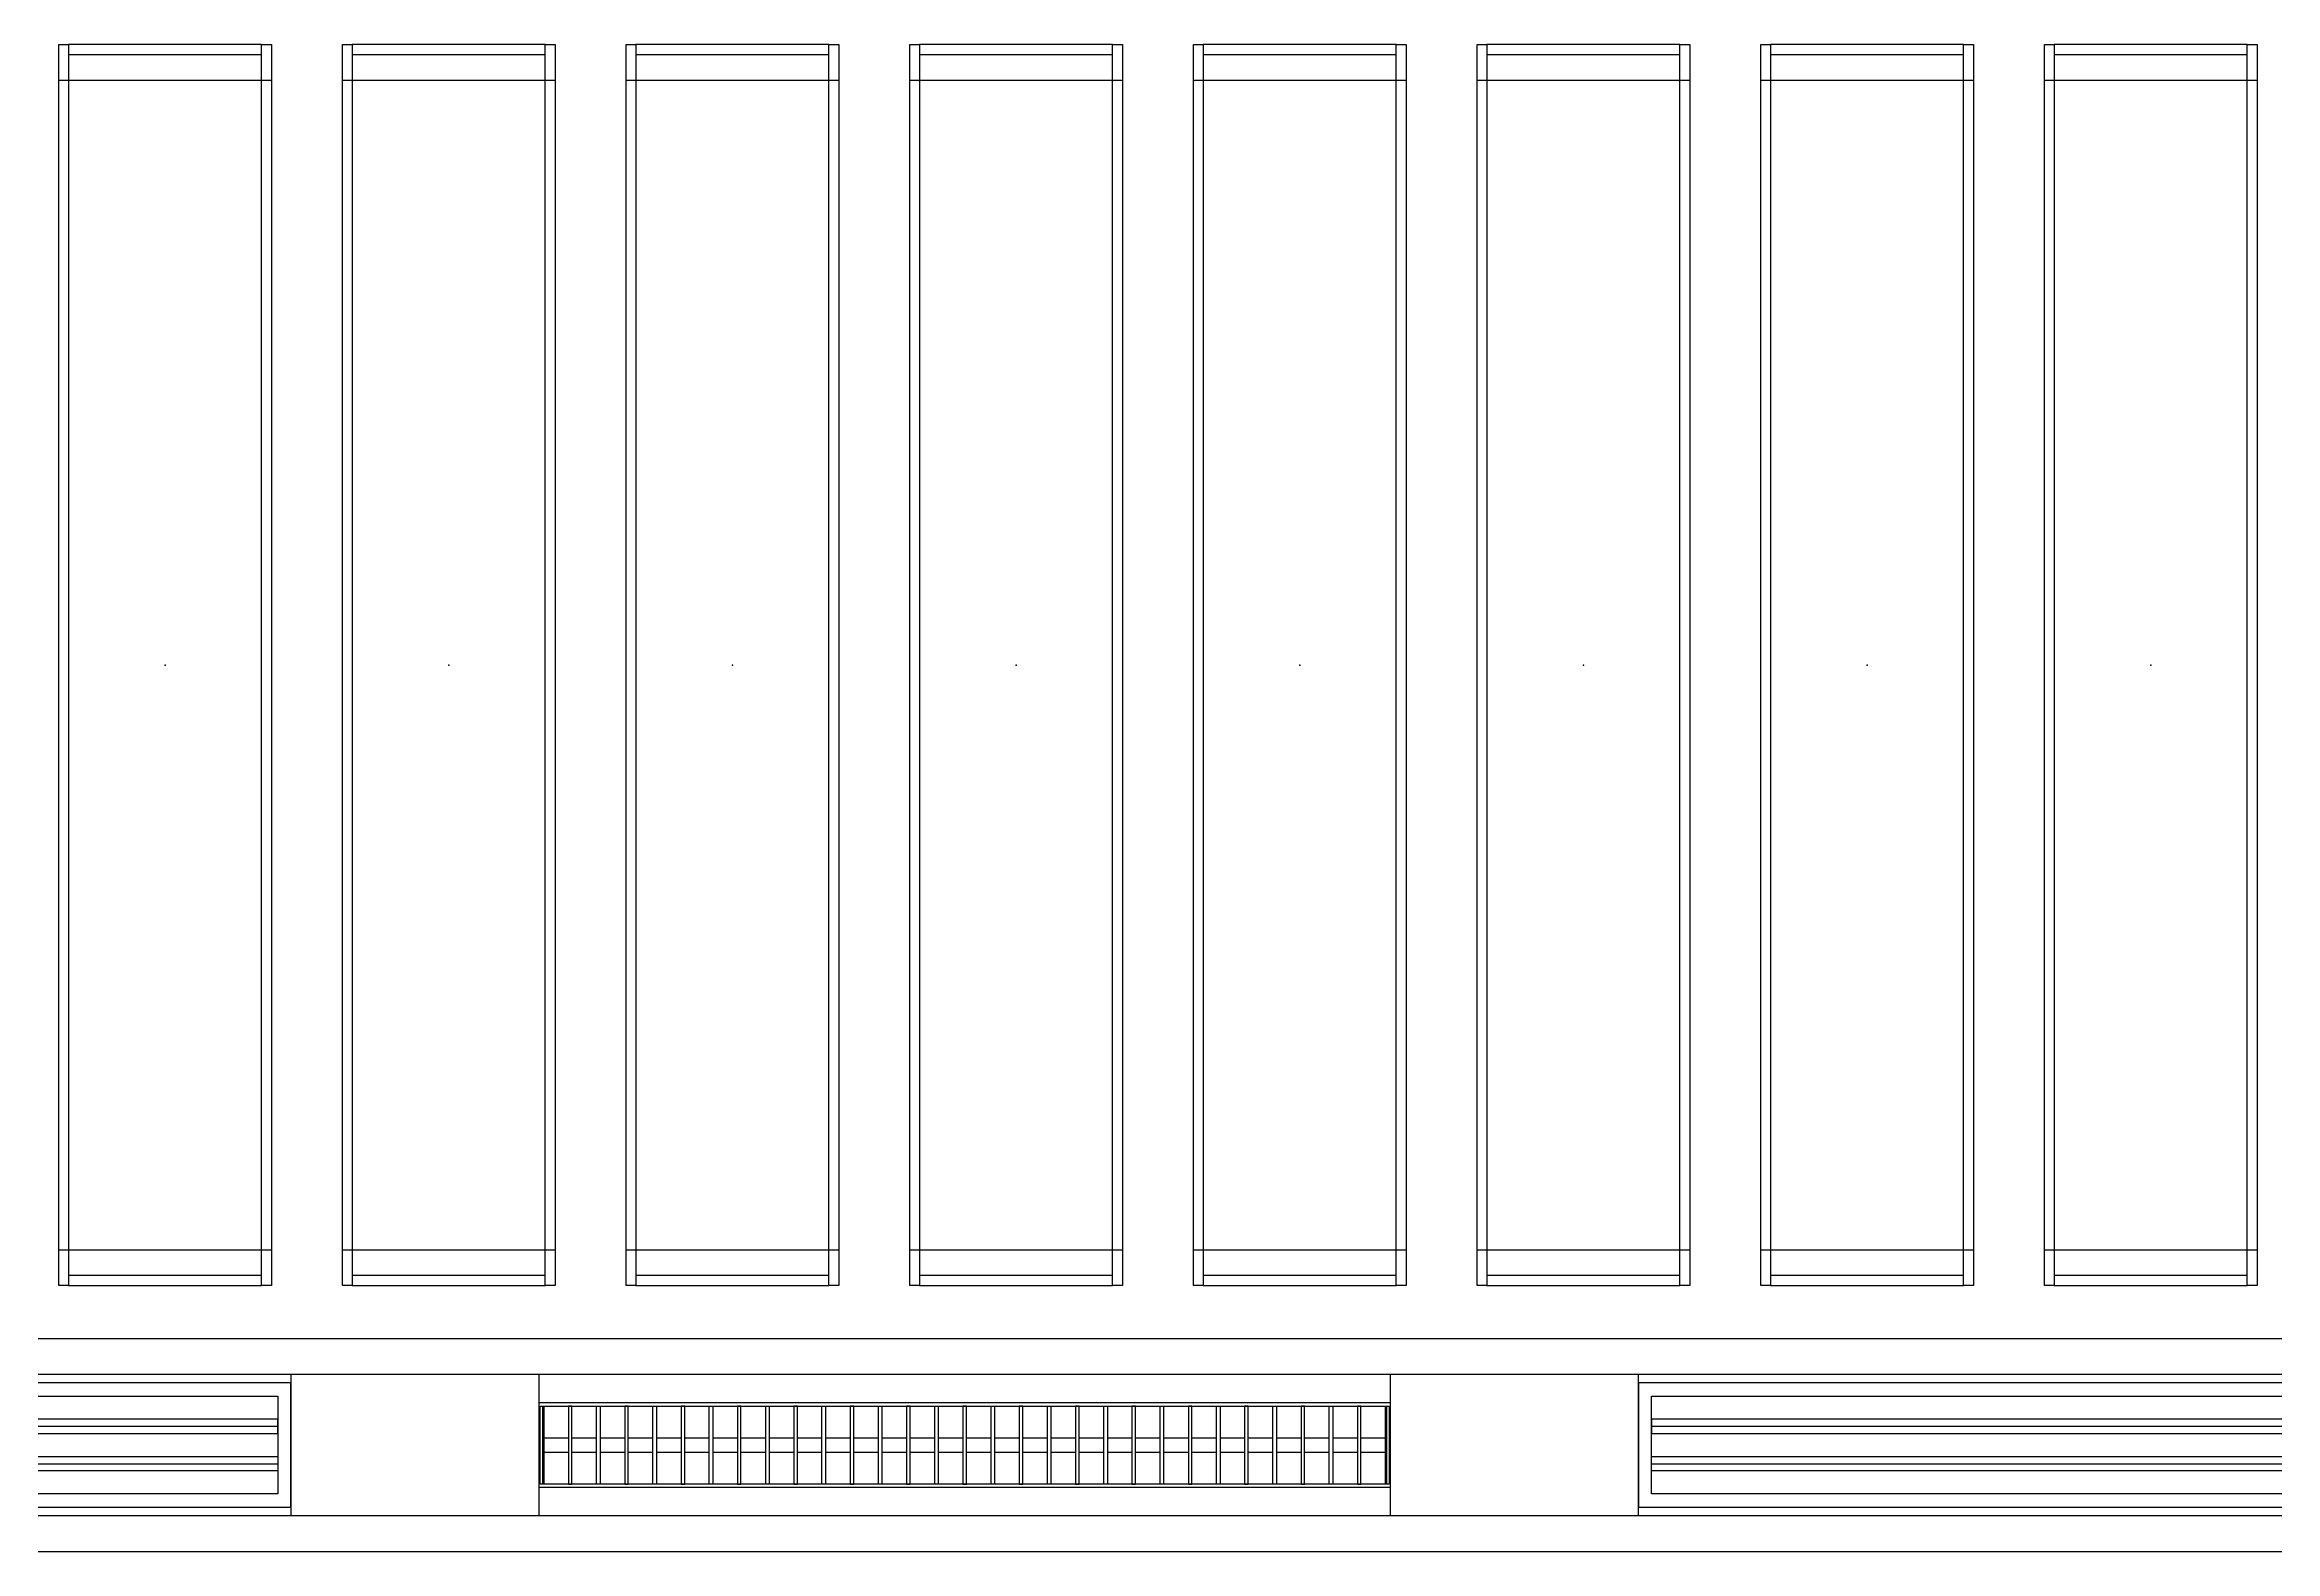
# Model space of a CAD drawing. Header units: millimetres. Extents: x -962357 to -591933, y -35273 to 59420.
# Drawn here: x -719541 to -716396, y 5320 to 7445 of the extents above; entities that cross this region are included whole.
import ezdxf
from ezdxf.enums import TextEntityAlignment as Align

# ---------------------------------------------------------------- set-up
doc = ezdxf.new("R2010")
doc.units = ezdxf.units.MM
for name, color, linetype in [('000 - WIPEOUT', 250, 'Continuous'), ('001 - ASCESSORIES', 251, 'Continuous'), ('A04_TUBE SERIES', 2, 'Continuous'), ('A11_ALU.SOLID SHEET', 2, 'Continuous')]:
    doc.layers.add(name, color=color, linetype=linetype)
doc.layers.add('008 - LIGHTING', color=1, linetype='Continuous', lineweight=9)

# ---------------------------------------------------------------- blocks, each defined once
blk = doc.blocks.new('*U742')
blk.add_point((0, 0))
at = {"layer": 'Defpoints', "color": 250}
blk.add_text('AL.SHEET-HAT-TYPE-C', height=7, rotation=270, dxfattribs=at).set_placement((15, 0), align=Align.BOTTOM_CENTER)
blk.add_wipeout([(0, -100), (350, -100), (350, 100), (0, 100)]).dxf.layer = '000 - WIPEOUT'
at = {"layer": 'A11_ALU.SOLID SHEET', "color": 0}
blk.add_lwpolyline([(0, -100), (350, -100), (350, 100), (0, 100)], close=True, dxfattribs=at)
blk = doc.blocks.new('*U526')
at = {"layer": '001 - ASCESSORIES', "color": 0, "linetype": 'ByBlock'}
blk.add_lwpolyline([(800, 87.5), (-800, 87.5), (-800, -87.5), (800, -87.5)], close=True, dxfattribs=at)
at = {"layer": '001 - ASCESSORIES', "linetype": 'ByBlock'}
for points in [[(-781.5, 69), (781.5, 69), (781.5, -69), (-781.5, -69)], [(781.5, 36.3), (-781.5, 36.3), (-781.5, 16.3), (781.5, 16.3)], [(-781.5, -16.3), (781.5, -16.3), (781.5, -36.3), (-781.5, -36.3)]]:
    blk.add_lwpolyline(points, close=True, dxfattribs=at)
for points in [[(781.5, 26.3), (-781.5, 26.3)], [(-781.5, -26.3), (781.5, -26.3)]]:
    blk.add_lwpolyline(points, dxfattribs=at)
blk = doc.blocks.new('*U570')
at = {"color": 1}
blk.add_wipeout([(600, -60), (-600, -60), (-600, 60), (600, 60)], dxfattribs=at).dxf.layer = '000 - WIPEOUT'
at = {"layer": '001 - ASCESSORIES', "color": 0}
blk.add_lwpolyline([(600, -60), (-600, -60), (-600, 60), (600, 60)], close=True, dxfattribs=at)
at = {"layer": '001 - ASCESSORIES'}
for points in [[(-593.5, -55), (-598.5, -55), (-598.5, 55), (-593.5, 55)], [(595, -55), (-595, -55), (-595, 55), (595, 55)], [(-558.8, -55), (-553.8, -55), (-553.8, 55), (-558.8, 55)], [(-514, -55), (-519, -55), (-519, 55), (-514, 55)], [(-479.3, -55), (-474.3, -55), (-474.3, 55), (-479.3, 55)], [(-434.6, -55), (-439.6, -55), (-439.6, 55), (-434.6, 55)], [(-399.8, -55), (-394.8, -55), (-394.8, 55), (-399.8, 55)], [(-355.1, -55), (-360.1, -55), (-360.1, 55), (-355.1, 55)], [(-320.4, -55), (-315.4, -55), (-315.4, 55), (-320.4, 55)], [(-275.6, -55), (-280.6, -55), (-280.6, 55), (-275.6, 55)], [(-240.9, -55), (-235.9, -55), (-235.9, 55), (-240.9, 55)], [(-196.2, -55), (-201.2, -55), (-201.2, 55), (-196.2, 55)], [(-161.4, -55), (-156.4, -55), (-156.4, 55), (-161.4, 55)], [(-116.7, -55), (-121.7, -55), (-121.7, 55), (-116.7, 55)], [(-82, -55), (-77, -55), (-77, 55), (-82, 55)], [(-37.2, -55), (-42.2, -55), (-42.2, 55), (-37.2, 55)], [(-2.5, -55), (2.5, -55), (2.5, 55), (-2.5, 55)], [(42.2, -55), (37.2, -55), (37.2, 55), (42.2, 55)], [(77, -55), (82, -55), (82, 55), (77, 55)], [(121.7, -55), (116.7, -55), (116.7, 55), (121.7, 55)], [(156.4, -55), (161.4, -55), (161.4, 55), (156.4, 55)], [(201.2, -55), (196.2, -55), (196.2, 55), (201.2, 55)], [(235.9, -55), (240.9, -55), (240.9, 55), (235.9, 55)], [(280.6, -55), (275.6, -55), (275.6, 55), (280.6, 55)], [(315.4, -55), (320.4, -55), (320.4, 55), (315.4, 55)], [(360.1, -55), (355.1, -55), (355.1, 55), (360.1, 55)], [(394.8, -55), (399.8, -55), (399.8, 55), (394.8, 55)], [(439.6, -55), (434.6, -55), (434.6, 55), (439.6, 55)], [(474.3, -55), (479.3, -55), (479.3, 55), (474.3, 55)], [(519, -55), (514, -55), (514, 55), (519, 55)], [(553.8, -55), (558.8, -55), (558.8, 55), (553.8, 55)], [(598.5, -55), (593.5, -55), (593.5, 55), (598.5, 55)]]:
    blk.add_lwpolyline(points, close=True, dxfattribs=at)
for points in [[(-593.5, 10), (-558.8, 10)], [(-553.8, 10), (-519, 10)], [(-514, 10), (-479.3, 10)], [(-474.3, 10), (-439.6, 10)], [(-434.6, 10), (-399.8, 10)], [(-394.8, 10), (-360.1, 10)], [(-355.1, 10), (-320.4, 10)], [(-315.4, 10), (-280.6, 10)], [(-275.6, 10), (-240.9, 10)], [(-235.9, 10), (-201.2, 10)], [(-196.2, 10), (-161.4, 10)], [(-156.4, 10), (-121.7, 10)], [(-116.7, 10), (-82, 10)], [(-77, 10), (-42.2, 10)], [(-37.2, 10), (-2.5, 10)], [(2.5, 10), (37.2, 10)], [(42.2, 10), (77, 10)], [(82, 10), (116.7, 10)], [(121.7, 10), (156.4, 10)], [(161.4, 10), (196.2, 10)], [(201.2, 10), (235.9, 10)], [(240.9, 10), (275.6, 10)], [(280.6, 10), (315.4, 10)], [(320.4, 10), (355.1, 10)], [(360.1, 10), (394.8, 10)], [(399.8, 10), (434.6, 10)], [(439.6, 10), (474.3, 10)], [(479.3, 10), (514, 10)], [(519, 10), (553.8, 10)], [(558.8, 10), (593.5, 10)], [(-593.5, -10), (-558.8, -10)], [(-553.8, -10), (-519, -10)], [(-514, -10), (-479.3, -10)], [(-474.3, -10), (-439.6, -10)], [(-434.6, -10), (-399.8, -10)], [(-394.8, -10), (-360.1, -10)], [(-355.1, -10), (-320.4, -10)], [(-315.4, -10), (-280.6, -10)], [(-275.6, -10), (-240.9, -10)], [(-235.9, -10), (-201.2, -10)], [(-196.2, -10), (-161.4, -10)], [(-156.4, -10), (-121.7, -10)], [(-116.7, -10), (-82, -10)], [(-77, -10), (-42.2, -10)], [(-37.2, -10), (-2.5, -10)], [(2.5, -10), (37.2, -10)], [(42.2, -10), (77, -10)], [(82, -10), (116.7, -10)], [(121.7, -10), (156.4, -10)], [(161.4, -10), (196.2, -10)], [(201.2, -10), (235.9, -10)], [(240.9, -10), (275.6, -10)], [(280.6, -10), (315.4, -10)], [(320.4, -10), (355.1, -10)], [(360.1, -10), (394.8, -10)], [(399.8, -10), (434.6, -10)], [(439.6, -10), (474.3, -10)], [(479.3, -10), (514, -10)], [(519, -10), (553.8, -10)], [(558.8, -10), (593.5, -10)]]:
    blk.add_lwpolyline(points, dxfattribs=at)
blk = doc.blocks.new('*U734')
blk.add_wipeout([(-25, 0), (25, 0), (25, 81755), (-25, 81755)]).dxf.layer = '000 - WIPEOUT'
at = {"layer": 'A04_TUBE SERIES', "color": 0}
blk.add_lwpolyline([(-25, 0), (25, 0), (25, 81755), (-25, 81755)], close=True, dxfattribs=at)
at = {"layer": 'Defpoints', "color": 250, "flags": 1}
blk.add_attdef('EXTR.OVL-LENGTH_', (-33.1, -9), '', height=5, dxfattribs=at)
blk = doc.blocks.new('*U731')
blk.add_wipeout([(-25, 0), (25, 0), (25, 81755), (-25, 81755)]).dxf.layer = '000 - WIPEOUT'
at = {"layer": 'A04_TUBE SERIES', "color": 0}
blk.add_lwpolyline([(-25, 0), (25, 0), (25, 81755), (-25, 81755)], close=True, dxfattribs=at)
at = {"layer": 'Defpoints', "color": 250, "flags": 1}
blk.add_attdef('EXTR.OVL-LENGTH_', (-33.1, -9), '', height=5, dxfattribs=at)
blk = doc.blocks.new('*U615')
for p, q in [((-825.3, 36850), (-825.3, 37150)), ((825, 37150), (825, 36850)), ((-825.3, 36450), (-825.3, 36750)), ((825, 36750), (825, 36450)), ((-825.3, 36050), (-825.3, 36350)), ((825, 36350), (825, 36050)), ((-825.3, 35650), (-825.3, 35950)), ((825, 35950), (825, 35650)), ((-825.3, 35250), (-825.3, 35550)), ((825, 35550), (825, 35250)), ((-825.3, 34850), (-825.3, 35150)), ((825, 35150), (825, 34850)), ((-825.3, 34450), (-825.3, 34750)), ((825, 34750), (825, 34450)), ((-825.3, 34050), (-825.3, 34350)), ((825, 34350), (825, 34050))]:
    blk.add_line(p, q)
for p in [(0, 37000), (0, 36600), (0, 36200), (0, 35800), (0, 35400), (0, 35000), (0, 34600), (0, 34200)]:
    blk.add_point(p)
at = {"layer": 'A11_ALU.SOLID SHEET', "color": 0}
for points in [[(-875, 37150), (875, 37150), (875, 37136), (-875, 37136)], [(-875, 36864), (-861, 36864), (-861, 37136), (-875, 37136)], [(875, 37136), (861, 37136), (861, 36864), (875, 36864)], [(-875, 36864), (875, 36864), (875, 36850), (-875, 36850)], [(-875, 36750), (875, 36750), (875, 36736), (-875, 36736)], [(-875, 36464), (-861, 36464), (-861, 36736), (-875, 36736)], [(875, 36736), (861, 36736), (861, 36464), (875, 36464)], [(-875, 36464), (875, 36464), (875, 36450), (-875, 36450)], [(-875, 36350), (875, 36350), (875, 36336), (-875, 36336)], [(-875, 36064), (-861, 36064), (-861, 36336), (-875, 36336)], [(875, 36336), (861, 36336), (861, 36064), (875, 36064)], [(-875, 36064), (875, 36064), (875, 36050), (-875, 36050)], [(-875, 35950), (875, 35950), (875, 35936), (-875, 35936)], [(-875, 35664), (-861, 35664), (-861, 35936), (-875, 35936)], [(875, 35936), (861, 35936), (861, 35664), (875, 35664)], [(-875, 35664), (875, 35664), (875, 35650), (-875, 35650)], [(-875, 35550), (875, 35550), (875, 35536), (-875, 35536)], [(-875, 35264), (-861, 35264), (-861, 35536), (-875, 35536)], [(875, 35536), (861, 35536), (861, 35264), (875, 35264)], [(-875, 35264), (875, 35264), (875, 35250), (-875, 35250)], [(-875, 35150), (875, 35150), (875, 35136), (-875, 35136)], [(-875, 34864), (-861, 34864), (-861, 35136), (-875, 35136)], [(875, 35136), (861, 35136), (861, 34864), (875, 34864)], [(-875, 34864), (875, 34864), (875, 34850), (-875, 34850)], [(-875, 34750), (875, 34750), (875, 34736), (-875, 34736)], [(-875, 34464), (-861, 34464), (-861, 34736), (-875, 34736)], [(875, 34736), (861, 34736), (861, 34464), (875, 34464)], [(-875, 34464), (875, 34464), (875, 34450), (-875, 34450)], [(-875, 34350), (875, 34350), (875, 34336), (-875, 34336)], [(-875, 34064), (-861, 34064), (-861, 34336), (-875, 34336)], [(875, 34336), (861, 34336), (861, 34064), (875, 34064)], [(-875, 34064), (875, 34064), (875, 34050), (-875, 34050)]]:
    blk.add_lwpolyline(points, close=True, dxfattribs=at)
blk = doc.blocks.new('*U856')
at = {"layer": 'A11_ALU.SOLID SHEET', "color": 0, "linetype": 'ByBlock', "rotation": 90}
blk.add_blockref('*U615', (62308.5, 2990), dxfattribs=at)
at = {"layer": 'A11_ALU.SOLID SHEET', "color": 1}
for p in [(25486, 1890), (27036, 1890)]:
    blk.add_blockref('*U742', p, dxfattribs=at)
at = {"layer": '008 - LIGHTING'}
for name, p in [('*U526', (24686, 1890)), ('*U526', (28186, 1890)), ('*U570', (26436, 1890))]:
    blk.add_blockref(name, p, dxfattribs=at)
at = {"layer": 'A04_TUBE SERIES', "color": 0, "linetype": 'ByBlock', "rotation": 270}
for name, p in [('*U734', (21303.5, 2015)), ('*U731', (21303.5, 1765))]:
    blk.add_blockref(name, p, dxfattribs=at)

msp = doc.modelspace()

# ---------------------------------------------------------------- block references
at = {"layer": 'A11_ALU.SOLID SHEET', "color": 2}
msp.add_blockref('*U856', (-744680, 3580), dxfattribs=at)

doc.saveas('drawing.dxf')
